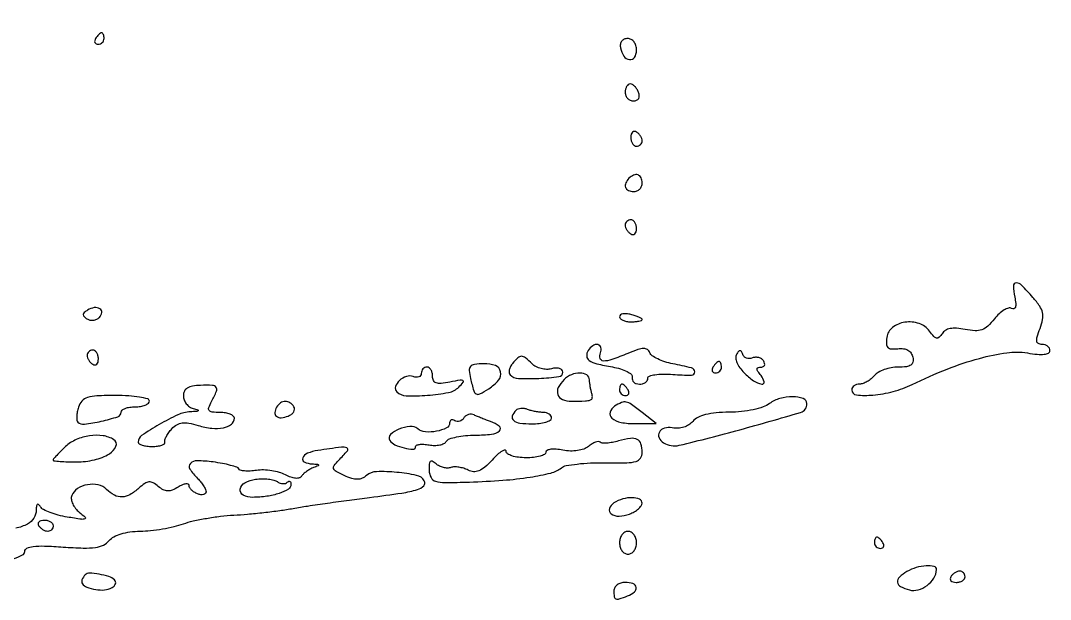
# Model space of a CAD drawing. Extents: x 0 to 4160, y 0 to 3120.
# Drawn here: x 2784.3 to 2966.1, y 1477 to 1579.2 of the extents above; entities that cross this region are included whole.
import ezdxf

# ---------------------------------------------------------------- set-up
doc = ezdxf.new("R2010")
doc.units = 0

msp = doc.modelspace()

# ---------------------------------------------------------------- linework, layer by layer
for points in [[(4159.499279, 606.274193, 0.000001), (4159.667734, 974.478125, 0.000057), (4159.806661, 1380.08378, 0.000034), (4159.883999, 1862.25), (4160, 3120), (3296.563358, 3120), (2433.126717, 3120)], [(757.647081, 3119.740147, 0.000002), (520.492565, 3119.487217, 0.4139)], [(1964.75, 0.149832, 0.000016), (2717.930904, 0.232101, 0.000028), (3351.473438, 0.357111)], [(2783.098025, 1484.206873, 0.034678), (2784.621261, 1484.843438, 0.283667), (2785, 1485.457297, -0.293668), (2785.373096, 1486.037748, -0.078195), (2786.483497, 1486.34766, -0.038073), (2788.458061, 1486.426669, -0.008828), (2791.779154, 1486.247914, 0.010166), (2795.335516, 1486.066037, 0.042381), (2797.476197, 1486.181632, 0.074488), (2798.886624, 1486.598468, 0.110955), (2799.901599, 1487.381434, -0.098155), (2800.730427, 1488.054956, -0.047961), (2801.994728, 1488.57592, -0.041226), (2803.575466, 1488.917147, -0.0299), (2805.372445, 1489.043893, 0.023933), (2807.207661, 1489.151358, 0.015485), (2809.315656, 1489.44265, 0.015573), (2811.36243, 1489.856326, 0.028244), (2813, 1490.339726, -0.029986), (2814.719477, 1490.840807, -0.013059), (2817.052885, 1491.307722, -0.012869), (2819.565244, 1491.676229, -0.016737), (2821.882161, 1491.876987, 0.009279), (2824.313917, 1492.051202, 0.005611), (2827.186678, 1492.343205, 0.005619), (2830.033897, 1492.69738, 0.009824), (2832.382161, 1493.063449, -0.005639), (2834.923912, 1493.481501, -0.002172), (2838.460708, 1494.006608, -0.00215), (2842.301791, 1494.542996, -0.002651), (2845.888333, 1495.008772, 0.005237), (2851.597332, 1495.780234, 0.03749), (2854.312928, 1496.386739, 0.125729), (2855.441738, 1497.070807, 0.345153), (2855.538475, 1497.937746, 0.205267), (2854.169174, 1498.899497, 0.028719), (2850.670841, 1499.428148, 0.029998), (2847.115351, 1499.544027, 0.167883), (2845.358623, 1498.882667, -0.072093), (2844.539949, 1498.3821, -0.10015), (2843.700661, 1498.207407, -0.078505), (2842.711343, 1498.358048, -0.029941), (2841.406587, 1498.860608, -0.017431), (2839.951156, 1499.586027, -0.184732), (2839.527535, 1500.080669, -0.254058), (2839.614837, 1500.640404, -0.033284), (2840.436201, 1501.579058, 0.019853), (2841.951274, 1503.219472, 0.496581), (2841.837817, 1503.736986, 0.142913), (2840.896162, 1503.878587, 0.003924), (2836.75, 1503.283746, 0.05496), (2834.914512, 1502.795165, 0.202827), (2834.071499, 1501.977416, 0.40705), (2834.353869, 1501.255308, 0.095241), (2835.75, 1500.921053, -0.007783), (2836.682747, 1500.864413, -0.289553), (2836.845775, 1500.743056, -0.403256), (2836.779626, 1500.586343, -0.010258), (2836, 1500.271109, 0.03599), (2835.380042, 1499.982513, 0.028787), (2834.75767, 1499.58781, 0.029622), (2834.222347, 1499.153172, 0.062804), (2833.877174, 1498.746811, -0.178119), (2833.463787, 1498.439322, -0.093486), (2832.817726, 1498.374129, -0.066244), (2831.981564, 1498.559493, -0.035251), (2831.012334, 1498.993399, 0.054103), (2829.946639, 1499.423131, 0.030887), (2828.588565, 1499.717485, 0.030512), (2827.168918, 1499.846576, 0.04388), (2825.909568, 1499.77342, -0.022918), (2824.793696, 1499.661571, -0.033695), (2823.808555, 1499.674665, -0.035813), (2823.052662, 1499.790647, -0.244701), (2822.774408, 1500.026838, 0.216864), (2822.466136, 1500.317888, 0.016129), (2821.33217, 1500.665314, 0.020051), (2819.898225, 1500.993433, 0.013764), (2818.25, 1501.254906, 0.025856), (2815.403985, 1501.47764, 0.212609), (2814.231009, 1500.991946, 0.349042), (2814.145322, 1500.016271, 0.050381), (2815.5, 1498.357143, -0.027184), (2816.074099, 1497.716979, -0.0294), (2816.559375, 1497.034219, -0.030703), (2816.901369, 1496.404828, -0.109524), (2817, 1495.959956, -0.200957), (2816.877175, 1495.666698, -0.142539), (2816.559375, 1495.495402, -0.093321), (2816.074581, 1495.483237, -0.051393), (2815.5, 1495.638374, -0.048753), (2814.926214, 1495.925402, -0.054162), (2814.440625, 1496.309705, -0.06144), (2814.108748, 1496.72829, -0.137773), (2814, 1497.115463, 0.307374), (2813.837432, 1497.354924, 0.133648), (2813.436353, 1497.400133, 0.068913), (2812.817784, 1497.214813, 0.032399), (2812.081201, 1496.818638, -0.041012), (2811.044855, 1496.284009, -0.108192), (2810.227531, 1496.136338, -0.114911), (2809.453568, 1496.346889, -0.049613), (2808.562444, 1496.948176, 0.046968), (2807.642656, 1497.575896, 0.150036), (2806.923607, 1497.727009, 0.13018), (2806.180993, 1497.456259, 0.031773), (2805.152502, 1496.638012, -0.053195), (2803.569504, 1495.485583, -0.121396), (2802.159519, 1495.078036, -0.134608), (2800.817205, 1495.389276, -0.072614), (2799.446162, 1496.410981, 0.143983), (2797.974016, 1497.214067, 0.097776), (2796.052795, 1497.249546, 0.099992), (2794.298127, 1496.557262, 0.15863), (2793.289942, 1495.313192, 0.131487), (2793.221378, 1494.662191, 0.068044), (2793.458913, 1493.873164, 0.060275), (2793.947595, 1493.073775, 0.055693), (2794.624575, 1492.389959, -0.019248), (2795.646514, 1491.497903, -0.546428), (2795.592647, 1491.210904, -0.1337), (2795.004729, 1491.140462, -0.003882), (2792.502292, 1491.529786, -0.023232), (2790.917803, 1491.865124, -0.02763), (2789.462423, 1492.331745, -0.028188), (2788.302254, 1492.852451, -0.132232), (2787.767605, 1493.341783, 0.04985), (2787.443412, 1493.754106, 0.371011), (2787.214054, 1493.775807, 0.214184), (2787.057295, 1493.50985, 0.025394), (2787.015313, 1492.809017, -0.135011), (2786.599304, 1491.348311, -0.135423), (2785.495173, 1490.307815, -0.072624), (2783.407687, 1489.565796, -0.017238)]]:
    msp.add_lwpolyline(points, format="xyb")
for points in [[(2797.5, 1576, 0.082592), (2797.343488, 1575.6179, 0.161196), (2797.3746, 1575.29375, 0.182303), (2797.586039, 1575.078288, 0.108972), (2797.940983, 1575, 0.093332), (2798.345238, 1575.076123, 0.09642), (2798.688914, 1575.29375, 0.099167), (2798.918938, 1575.618444, 0.105053), (2799, 1576, 0.042167), (2798.967655, 1576.382849, 0.061769), (2798.870461, 1576.70625, 0.081139), (2798.727648, 1576.92554, 0.210953), (2798.559017, 1577, 0.151918), (2798.34829, 1576.934461, 0.038439), (2798.066025, 1576.70625, 0.035638), (2797.768994, 1576.382774, 0.029505)], [(2890.176676, 1574.332866, 0.100818), (2890.769787, 1572.900237, 0.210781), (2891.770795, 1572.270086, 0.297834), (2892.642779, 1572.672718, 0.14074), (2893, 1573.916667, 0.066422), (2892.888599, 1574.751548, 0.09567), (2892.561201, 1575.41896, 0.111791), (2892.054646, 1575.84677, 0.12024), (2891.426676, 1576, 0.099154), (2890.820192, 1575.878535, 0.133817), (2890.380696, 1575.53647, 0.126354), (2890.159635, 1575.00171, 0.083236)], [(2891, 1566.5, 0.096899), (2891.112001, 1565.927495, 0.097416), (2891.431406, 1565.440625, 0.098432), (2891.908181, 1565.114629, 0.10122), (2892.468615, 1565, 0.094119), (2893.027855, 1565.106211, 0.166113), (2893.382077, 1565.407358, 0.151899), (2893.496694, 1565.885039, 0.075244), (2893.361626, 1566.5, 0.048303), (2893.075237, 1567.073796, 0.053891), (2892.692784, 1567.559375, 0.061199), (2892.276919, 1567.891374, 0.13875), (2891.893011, 1568, 0.164455), (2891.552359, 1567.884842, 0.095748), (2891.262322, 1567.559375, 0.076852), (2891.066322, 1567.073715, 0.057609)], [(2892, 1558.559017, 0.062283), (2892.074545, 1557.962904, 0.080552), (2892.29375, 1557.457961, 0.097988), (2892.618621, 1557.120018, 0.153634), (2893, 1557, 0.092995), (2893.381732, 1557.071618, 0.096318), (2893.70625, 1557.276414, 0.099231), (2893.923444, 1557.581949, 0.105429), (2894, 1557.940983, 0.089642), (2893.926698, 1558.346558, 0.053229), (2893.70625, 1558.7871, 0.051032), (2893.382515, 1559.193797, 0.06081), (2893, 1559.5, 0.139169), (2892.620352, 1559.607943, 0.191142), (2892.29375, 1559.478525, 0.138808), (2892.073267, 1559.110654, 0.066118)], [(2891.666667, 1551.333333, 0.091649), (2891.095775, 1550.503522, 0.193059), (2891.066255, 1549.735179, 0.206496), (2891.569797, 1549.19498, 0.103678), (2892.5, 1549, 0.099038), (2893.072457, 1549.114514, 0.097945), (2893.559375, 1549.440625, 0.097945), (2893.885486, 1549.927543, 0.099038), (2894, 1550.5, 0.103678), (2893.80502, 1551.430203, 0.206496), (2893.264821, 1551.933745, 0.193059), (2892.496478, 1551.904225, 0.091649)], [(2891, 1543.059017, 0.089642), (2891.073302, 1542.653442, 0.053229), (2891.29375, 1542.2129, 0.051032), (2891.617485, 1541.806203, 0.06081), (2892, 1541.5, 0.139169), (2892.379648, 1541.392057, 0.191142), (2892.70625, 1541.521475, 0.138808), (2892.926733, 1541.889346, 0.066118), (2893, 1542.440983, 0.062283), (2892.925455, 1543.037096, 0.080552), (2892.70625, 1543.542039, 0.097988), (2892.381379, 1543.879982, 0.153634), (2892, 1544, 0.092995), (2891.618268, 1543.928382, 0.096318), (2891.29375, 1543.723586, 0.099231), (2891.076556, 1543.418051, 0.105429)], [(2959.78366, 1530.351375, -0.022399), (2959.946659, 1529.228009, -0.093496), (2959.887418, 1528.549967, -0.269806), (2959.627549, 1528.297911, -0.201838), (2959.225063, 1528.360903, 0.212803), (2958.676091, 1528.435034, 0.065503), (2957.893863, 1528.08951, 0.052477), (2957.021574, 1527.424156, 0.036967), (2956.188727, 1526.512798, -0.037588), (2955.020861, 1525.238019, -0.10251), (2953.983006, 1524.602142, -0.100628), (2952.766142, 1524.42469, -0.03542), (2951.007434, 1524.648513, 0.028938), (2949.504228, 1524.859635, 0.065986), (2948.362123, 1524.80236, 0.091859), (2947.522765, 1524.481535, 0.117771), (2946.938268, 1523.900115, -0.058218), (2946.434038, 1523.263508, -0.250664), (2945.986879, 1523.12841, -0.163061), (2945.486575, 1523.415581, -0.023772), (2944.740171, 1524.340659, 0.154544), (2942.896529, 1525.692705, 0.117906), (2940.389711, 1525.922404, 0.128397), (2938.204357, 1525.001671, 0.19636), (2937.180377, 1523.249454, 0.041579), (2937.11346, 1522.096328, 0.189703), (2937.370182, 1521.489284, 0.187838), (2937.973783, 1521.216539, 0.040664), (2939.13939, 1521.249454, -0.055903), (2940.148764, 1521.247258, -0.100889), (2940.931991, 1520.992076, -0.117664), (2941.474825, 1520.486059, -0.095536), (2941.782336, 1519.75, -0.094265), (2941.796955, 1518.903729, -0.204081), (2941.450655, 1518.367396, -0.122697), (2940.65947, 1518.078003, -0.026627), (2939.195769, 1518, 0.045301), (2937.974689, 1517.889139, 0.040588), (2936.746024, 1517.559375, 0.042877), (2935.688221, 1517.075468, 0.091083), (2935, 1516.5, -0.048188), (2934.421878, 1515.926058, -0.041499), (2933.71614, 1515.440625, -0.04354), (2932.995234, 1515.107783, -0.086594), (2932.377555, 1515, 0.070908), (2931.851101, 1514.924963, 0.086403), (2931.404657, 1514.70625, 0.100269), (2931.106184, 1514.381339, 0.136626), (2931, 1514, 0.384577), (2931.821467, 1513.089945, 0.047738), (2934.727247, 1513.070092, 0.043427), (2938.32103, 1513.706882, 0.04701), (2941.651961, 1514.945934, -0.018736), (2947.85886, 1517.662908, -0.027275), (2953.527656, 1519.545283, -0.031441), (2958.383513, 1520.545825, -0.07708), (2962.019601, 1520.496688, 0.017846), (2963.76098, 1520.266048, 0.050037), (2964.989838, 1520.270961, 0.089656), (2965.737445, 1520.488225, 0.284618), (2966, 1520.912102, 0.129014), (2965.891138, 1521.326981, 0.100712), (2965.584891, 1521.68043, 0.088985), (2965.126777, 1521.918103, 0.075412), (2964.586864, 1522, -0.11915), (2963.950303, 1522.153878, -0.248219), (2963.66624, 1522.560457, -0.105199), (2963.733781, 1523.340232, -0.016226), (2964.237735, 1524.818877, 0.039365), (2964.705756, 1526.432886, 0.107914), (2964.69224, 1527.613024, 0.095673), (2964.182368, 1528.763366, 0.026937), (2962.970536, 1530.318877, 0.015032), (2960.999425, 1532.452777, 0.19875), (2960.032765, 1532.864423, 0.430667), (2959.546908, 1532.361029, 0.035824)], [(2796.095492, 1528.059017, 0.040088), (2795.505984, 1527.625842, 0.198204), (2795.324824, 1527.265303, 0.224971), (2795.460944, 1526.912566, 0.051636), (2795.98037, 1526.512132, 0.09172), (2796.511839, 1526.305599, 0.07681), (2797.117308, 1526.284763, 0.076613), (2797.702269, 1526.447819, 0.090402), (2798.174265, 1526.774265, 0.167068), (2798.588475, 1527.62237, 0.293102), (2798.26331, 1528.30072, 0.180453), (2797.272268, 1528.498017, 0.098573)], [(2890, 1526.90638, 0.206609), (2890.149557, 1526.559898, 0.082769), (2890.5875, 1526.266249, 0.063112), (2891.234359, 1526.066544, 0.043375), (2892, 1526, 0.018041), (2892.766644, 1526.027671, 0.029316), (2893.4125, 1526.112615, 0.029396), (2893.890445, 1526.233718, 0.326917), (2894, 1526.383369, 0.269386), (2893.897136, 1526.560437, 0.023188), (2893.4125, 1526.807757, 0.025621), (2892.766387, 1527.061542, 0.016817), (2892, 1527.289749, 0.040966), (2891.233678, 1527.424365, 0.070464), (2890.5875, 1527.392877, 0.106581), (2890.157535, 1527.210205, 0.24384)], [(2884.458881, 1520.933469, 0.15459), (2884.210729, 1519.948581, 0.232878), (2884.640581, 1519.193506, 0.09056), (2885.985478, 1518.600895, 0.015414), (2888.738957, 1518.032449, -0.029061), (2890.1852, 1517.692498, -0.048717), (2891.340746, 1517.222455, -0.065002), (2892.086956, 1516.697006, -0.264647), (2892.25, 1516.188072, 0.129157), (2892.27241, 1515.73565, 0.126775), (2892.514063, 1515.348996, 0.110141), (2892.945948, 1515.089756, 0.080475), (2893.5, 1515, 0.066586), (2894.073396, 1515.0767, 0.083625), (2894.559375, 1515.301236, 0.099391), (2894.884395, 1515.634421, 0.144713), (2895, 1516.025483, -0.315684), (2895.274941, 1516.417554, -0.048332), (2896.251161, 1516.667943, -0.03772), (2897.668759, 1516.780286, -0.019688), (2899.440642, 1516.717018, 0.016007), (2902.738362, 1516.574964, 0.426195), (2903.294745, 1517.141825, 0.335975), (2902.716441, 1517.859975, 0.014789), (2899.385082, 1518.587537, -0.030183), (2897.99183, 1518.937056, -0.036209), (2896.736045, 1519.436492, -0.039187), (2895.769721, 1520.001706, -0.150318), (2895.344831, 1520.543767, 0.144556), (2894.916318, 1521.103336, 0.167184), (2894.277341, 1521.300183, 0.076678), (2893.250852, 1521.107532, 0.014301), (2891.456789, 1520.417498, -0.013117), (2888.620967, 1519.319067, -0.090353), (2887.152989, 1519.0775, -0.334813), (2886.586841, 1519.519875, -0.158241), (2886.638374, 1520.5, 0.151264), (2886.701722, 1521.456153, 0.293078), (2886.171583, 1521.966637, 0.201854), (2885.268215, 1521.781604, 0.104588)], [(2796, 1520.059017, 0.089642), (2796.073302, 1519.653442, 0.053229), (2796.29375, 1519.2129, 0.051032), (2796.617485, 1518.806203, 0.06081), (2797, 1518.5, 0.139169), (2797.379648, 1518.392057, 0.191142), (2797.70625, 1518.521475, 0.138808), (2797.926733, 1518.889346, 0.066118), (2798, 1519.440983, 0.062283), (2797.925455, 1520.037096, 0.080552), (2797.70625, 1520.542039, 0.097988), (2797.381379, 1520.879982, 0.153634), (2797, 1521, 0.092995), (2796.618268, 1520.928382, 0.096318), (2796.29375, 1520.723586, 0.099231), (2796.076556, 1520.418051, 0.105429)], [(2910.64661, 1520.23722, 0.171706), (2910.517969, 1519.643811, 0.066024), (2910.736636, 1518.816739, 0.055243), (2911.237364, 1517.901693, 0.043608), (2911.963525, 1517.036475, 0.041494), (2913.660248, 1515.600204, 0.111621), (2915.109378, 1514.992309, 0.529428), (2915.520638, 1515.41487, 0.123306), (2915, 1516.5, -0.020663), (2914.435097, 1517.240932, -0.142917), (2914.290242, 1517.669175, -0.325525), (2914.452761, 1517.913403, -0.088789), (2914.936572, 1518, 0.102741), (2915.335647, 1518.082877, 0.178678), (2915.577055, 1518.313776, 0.166245), (2915.620434, 1518.660274, 0.087382), (2915.457866, 1519.068174, 0.105124), (2915.104793, 1519.437389, 0.081758), (2914.599689, 1519.672172, 0.078035), (2914.022931, 1519.739498, 0.081897), (2913.463457, 1519.624351, -0.083671), (2912.925037, 1519.515514, -0.09673), (2912.409076, 1519.59897, -0.105614), (2911.996115, 1519.859991, -0.119294), (2911.747692, 1520.256923, 0.046737), (2911.528151, 1520.755004, 0.276792), (2911.291459, 1520.891208, 0.221095), (2911.016347, 1520.757266, 0.032249)], [(2863.686676, 1516, 0.010767), (2864.25398, 1513.824272, 0.19677), (2864.686899, 1513.27238, 0.255898), (2865.321008, 1513.262231, 0.018303), (2866.902621, 1514.171259, 0.080116), (2868.623676, 1515.675081, 0.224554), (2869.0113, 1517.186906, 0.261612), (2868.088964, 1518.2763, 0.098448), (2866.045999, 1518.606481, 0.024019), (2864.378249, 1518.465959, 0.177593), (2863.683476, 1518.10106, 0.210274), (2863.45396, 1517.411153, 0.035059)], [(2871.131121, 1518.657991, 0.050768), (2870.753708, 1518.095866, 0.066538), (2870.537806, 1517.516912, 0.082297), (2870.507446, 1517.010146, 0.171918), (2870.675343, 1516.657991, 0.187573), (2872.161233, 1516.004103, 0.023222), (2875.763909, 1516.01387, 0.020339), (2879.312929, 1516.333499, 0.37649), (2880, 1517.116631, 0.197546), (2879.840282, 1517.505109, 0.127333), (2879.416412, 1517.757666, 0.086309), (2878.766661, 1517.830649, 0.0489), (2877.982409, 1517.705651, -0.072758), (2877.106026, 1517.608398, -0.05441), (2876.14301, 1517.7475, -0.054902), (2875.242916, 1518.08821, -0.078623), (2874.553838, 1518.589019, 0.022245), (2873.392751, 1519.651148, 0.170701), (2872.711731, 1519.906158, 0.196212), (2872.073108, 1519.660402, 0.030814)], [(2906.5, 1518, 0.082592), (2906.343488, 1517.6179, 0.161196), (2906.3746, 1517.29375, 0.182303), (2906.586039, 1517.078288, 0.108972), (2906.940983, 1517, 0.093332), (2907.345238, 1517.076123, 0.09642), (2907.688914, 1517.29375, 0.099167), (2907.918938, 1517.618444, 0.105053), (2908, 1518, 0.042167), (2907.967655, 1518.382849, 0.061769), (2907.870461, 1518.70625, 0.081139), (2907.727648, 1518.92554, 0.210953), (2907.559017, 1519, 0.151918), (2907.34829, 1518.934461, 0.038439), (2907.066025, 1518.70625, 0.035638), (2906.768994, 1518.382774, 0.029505)], [(2855, 1516.893011, -0.148977), (2854.885242, 1516.516406, -0.152564), (2854.580852, 1516.272043, -0.116799), (2854.118841, 1516.206413, -0.068852), (2853.573113, 1516.33357, 0.175731), (2852.378422, 1516.355671, 0.104412), (2851.141078, 1515.618198, 0.127958), (2850.460292, 1514.557736, 0.282574), (2850.675343, 1513.657991, 0.190836), (2852.312541, 1512.949797, 0.026662), (2856.073807, 1513.033269, 0.028219), (2859.824162, 1513.53092, 0.150381), (2861.629464, 1514.486607, 0.02143), (2862.404834, 1515.331453, 0.471521), (2862.351807, 1515.620361, 0.171657), (2861.875701, 1515.701139, 0.006364), (2860.058036, 1515.361607, -0.021249), (2858.495415, 1515.117596, -0.108526), (2857.626374, 1515.208121, -0.206777), (2857.167619, 1515.616859, -0.109227), (2857, 1516.375, 0.059639), (2856.925611, 1516.996445, 0.078506), (2856.70625, 1517.522656, 0.09682), (2856.38142, 1517.875068, 0.159601), (2856, 1518, 0.109914), (2855.618501, 1517.91511, 0.099889), (2855.29375, 1517.674822, 0.095054), (2855.075946, 1517.315658, 0.089132)], [(2880.2, 1515.8, 0.080953), (2879.189524, 1514.396035, 0.200607), (2879.107137, 1513.155856, 0.219262), (2879.920953, 1512.30187, 0.094728), (2881.5, 1512, 0.006474), (2883.968676, 1512.031964, 0.08289), (2884.873593, 1512.207215, 0.279626), (2885.194324, 1512.613071, 0.110543), (2885.122807, 1513.35, -0.022943), (2884.975324, 1513.880709, -0.013321), (2884.844819, 1514.529375, -0.013299), (2884.748452, 1515.187922, -0.021787), (2884.70614, 1515.75, 0.249066), (2884.213583, 1516.610733, 0.138815), (2883.024211, 1516.961727, 0.101049), (2881.50076, 1516.668232, 0.098735)], [(2813, 1512.921144, 0.091656), (2813.131699, 1512.208733, 0.074984), (2813.514062, 1511.533568, 0.074519), (2814.081348, 1510.997563, 0.088399), (2814.75, 1510.689326, -0.012124), (2815.579351, 1510.450969, -0.545526), (2815.618889, 1510.306926, -0.193687), (2815.376895, 1510.187859, -0.005854), (2814.235976, 1510.116001, 0.095055), (2812.027297, 1509.573784, 0.024163), (2808.736909, 1507.866662, 0.018352), (2805.633999, 1505.90567, 0.243124), (2805.012379, 1504.75, 0.273819), (2805.176999, 1504.461168, 0.05641), (2805.738011, 1504.220313, 0.04483), (2806.542993, 1504.054429, 0.028414), (2807.5, 1504, 0.02938), (2808.440702, 1504.055324, 0.053134), (2809.192187, 1504.226257, 0.081045), (2809.65834, 1504.475832, 0.317944), (2809.75, 1504.770237, -0.158472), (2809.750193, 1505.171139, -0.040856), (2810.003258, 1505.775618, -0.037416), (2810.421516, 1506.453329, -0.030569), (2810.963218, 1507.111198, -0.067843), (2811.851762, 1507.837608, -0.106445), (2812.779072, 1508.163303, -0.080283), (2813.942932, 1508.12308, -0.025759), (2815.625196, 1507.700195, 0.047506), (2818.011575, 1507.209387, 0.076224), (2820.083836, 1507.301154, 0.112942), (2821.481206, 1507.927426, 0.235338), (2822, 1508.968615, 0.223788), (2821.813957, 1509.363464, 0.07609), (2821.25529, 1509.697031, 0.057877), (2820.435607, 1509.92455, 0.038802), (2819.464816, 1510, -0.021635), (2818.065142, 1510.060591, -0.209135), (2817.55475, 1510.33866, -0.260764), (2817.476501, 1510.858339, -0.032681), (2817.964816, 1511.934259, 0.01812), (2818.851245, 1513.74538, 0.26149), (2818.787455, 1514.432284, 0.237822), (2818.157303, 1514.776292, 0.01529), (2816, 1514.780937, 0.032931), (2814.587476, 1514.647392, 0.099033), (2813.684672, 1514.310124, 0.14628), (2813.18146, 1513.742536, 0.109143)], [(2890, 1514, 0.105053), (2890.081062, 1513.618444, 0.099167), (2890.311086, 1513.29375, 0.09642), (2890.654762, 1513.076123, 0.093332), (2891.059017, 1513, 0.108972), (2891.413961, 1513.078288, 0.182303), (2891.6254, 1513.29375, 0.161196), (2891.656512, 1513.6179, 0.082592), (2891.5, 1514, 0.029505), (2891.231006, 1514.382774, 0.035638), (2890.933975, 1514.70625, 0.038439), (2890.65171, 1514.934461, 0.151918), (2890.440983, 1515, 0.210953), (2890.272352, 1514.92554, 0.081139), (2890.129539, 1514.70625, 0.061769), (2890.032345, 1514.382849, 0.042167)], [(2794.476082, 1510.924639, 0.029188), (2794.263919, 1510.090164, 0.036797), (2794.170878, 1509.298917, 0.04009), (2794.194664, 1508.650185, 0.168727), (2794.362066, 1508.304601, 0.233801), (2795.515788, 1507.914511, 0.022697), (2798.504492, 1508.454321, 0.021288), (2801.419586, 1509.25058, 0.326287), (2802, 1510.045313, -0.233821), (2802.180991, 1510.411181, -0.071932), (2802.734375, 1510.719561, -0.054912), (2803.542545, 1510.930291, -0.036355), (2804.5, 1511, 0.038131), (2805.457356, 1511.073116, 0.057076), (2806.265625, 1511.29375, 0.074992), (2806.817169, 1511.617064, 0.226478), (2807, 1512, 0.338727), (2806.698329, 1512.39421, 0.02436), (2805.266847, 1512.70786, 0.026104), (2803.354028, 1512.928409, 0.01565), (2801.067388, 1513, 0.01061), (2797.741609, 1512.92942, 0.065744), (2796.062857, 1512.634787, 0.134758), (2795.096257, 1512.011213, 0.106051)], [(2916.499096, 1511.574189, -0.07898), (2915.361398, 1510.968137, -0.029682), (2913.617395, 1510.480802, -0.02748), (2911.550791, 1510.151129, -0.024265), (2909.372445, 1510.031803, 0.02032), (2907.037414, 1509.922357, 0.039486), (2905.197624, 1509.613354, 0.051098), (2903.823003, 1509.115564, 0.107544), (2902.933263, 1508.419587, -0.081328), (2902.246569, 1507.822426, -0.06231), (2901.340571, 1507.407993, -0.060003), (2900.323678, 1507.218012, -0.063514), (2899.310819, 1507.280915, 0.114445), (2897.932836, 1507.227127, 0.196874), (2897.036039, 1506.537293, 0.241913), (2896.984528, 1505.540395, 0.149637), (2897.775662, 1504.638648, 0.200517), (2900.557562, 1504.196017, 0.0072), (2911.222219, 1506.9464, 0.005683), (2921.981992, 1510.019027, 0.340524), (2923.091925, 1511.55791, 0.312405), (2922.429471, 1512.452946, 0.081572), (2920.567576, 1512.763462, 0.06725), (2918.31096, 1512.464241, 0.095532)], [(2829.458881, 1510.933469, 0.113371), (2829.136385, 1509.985128, 0.261672), (2829.426445, 1509.317483, 0.188422), (2830.275512, 1509.076451, 0.067736), (2831.520254, 1509.369399, 0.067341), (2832.088046, 1509.680239, 0.097937), (2832.472022, 1510.100609, 0.123144), (2832.614372, 1510.560991, 0.153283), (2832.504365, 1510.992937, 0.104938), (2831.817295, 1511.71195, 0.155876), (2830.98905, 1511.958873, 0.152164), (2830.156314, 1511.681493, 0.098738)], [(2889.121885, 1511.096491, 0.181258), (2888.324564, 1510.042347, 0.299703), (2888.635513, 1509.013218, 0.128594), (2890.262759, 1508.248697, 0.0474), (2892.809017, 1508.022236), (2896.5, 1508.044472), (2894, 1510, 0.010626), (2892.105786, 1511.417841, 0.100383), (2891.184457, 1511.830607, 0.159425), (2890.356231, 1511.751616, 0.038353)], [(2862.522542, 1509.036475, -0.08578), (2862.199675, 1508.671836, -0.093806), (2861.782443, 1508.450427, -0.100331), (2861.336739, 1508.405338, -0.114092), (2860.930902, 1508.542705, 0.077965), (2860.574995, 1508.692324, 0.155723), (2860.273452, 1508.672205, 0.18551), (2860.073573, 1508.488803, 0.115893), (2860, 1508.175648, -0.28203), (2859.438245, 1507.258951, -0.071248), (2857.710068, 1506.668977, -0.066061), (2855.726175, 1506.560165, -0.155123), (2854.365958, 1507.111245, 0.197735), (2853.007837, 1507.534772, 0.076597), (2851.057202, 1507.055271, 0.093532), (2849.584573, 1506.089493, 0.353004), (2849.456408, 1505.070533, 0.149049), (2850.325702, 1504.306098, 0.046187), (2851.989818, 1503.730374, 0.050901), (2853.541457, 1503.513214, 0.425192), (2854, 1503.954948, -0.298263), (2854.171303, 1504.216569, -0.070381), (2854.699942, 1504.363339, -0.050259), (2855.469443, 1504.386317, -0.029584), (2856.382783, 1504.267158, 0.04615), (2857.344427, 1504.173927, 0.052608), (2858.264267, 1504.266875, 0.06005), (2859.010976, 1504.519128, 0.143851), (2859.4418, 1504.90583, -0.172977), (2859.972653, 1505.33044, -0.03037), (2861.223929, 1505.678588, -0.029798), (2862.809044, 1505.91989, -0.022877), (2864.559017, 1506, 0.027387), (2867.41676, 1506.156646, 0.155092), (2868.79376, 1506.767044, 0.470024), (2868.767733, 1507.556655, 0.080166), (2867.25, 1508.384012, -0.006145), (2866.495219, 1508.660721, -0.004656), (2865.673794, 1508.982154, -0.004708), (2864.908277, 1509.298365, -0.010917), (2864.341641, 1509.55343, 0.093862), (2863.84922, 1509.683173, 0.087052), (2863.329457, 1509.629333, 0.087802), (2862.862779, 1509.402728, 0.097818)], [(2871.697766, 1510.364432, 0.112254), (2871.070646, 1509.368207, 0.31158), (2871.277029, 1508.610235, 0.145699), (2872.377994, 1508.129753, 0.030545), (2874.5, 1508, 0.027026), (2875.841111, 1508.072542, 0.042582), (2876.971875, 1508.29375, 0.052312), (2877.767902, 1508.614308, 0.277684), (2878, 1509, 0.140509), (2877.890679, 1509.381338, 0.099897), (2877.5834, 1509.70625, 0.085072), (2877.123848, 1509.925082, 0.068778), (2876.581787, 1510, -0.029625), (2875.938548, 1510.038145, -0.017212), (2875.173618, 1510.15601, -0.017168), (2874.412477, 1510.327526, -0.027616), (2873.779553, 1510.531099, 0.055983), (2873.198363, 1510.682327, 0.055708), (2872.597119, 1510.701219, 0.060988), (2872.066337, 1510.592677, 0.115981)], [(2792.188561, 1503.961045, 0.007408), (2791.349919, 1503.156193, 0.011046), (2790.64289, 1502.425658, 0.006295), (2790.075331, 1501.797003, 0.182429), (2790, 1501.597408, 0.384804), (2790.117627, 1501.4672, 0.005832), (2791.218425, 1501.368102, 0.01219), (2792.557432, 1501.296076, 0.00734), (2794.14783, 1501.272727, 0.057837), (2797.283559, 1501.636666, 0.076571), (2799.944686, 1502.71171, 0.159496), (2801.091064, 1504.024867, 0.366792), (2800.728798, 1505.188774, 0.107642), (2798.813866, 1505.890994, 0.070065), (2796.449209, 1505.884186, 0.067683), (2794.089977, 1505.21104, 0.084431)], [(2889.813264, 1504.961407, -0.022166), (2888.744985, 1504.71186, -0.029621), (2887.757397, 1504.58683, -0.029951), (2886.956638, 1504.581366, -0.185158), (2886.58743, 1504.745903, 0.218848), (2886.27197, 1504.862665, 0.065689), (2885.758239, 1504.754459, 0.052267), (2885.145713, 1504.463678, 0.036282), (2884.521685, 1504.017997, -0.08621), (2883.696488, 1503.544721, -0.050605), (2882.589982, 1503.265001, -0.045825), (2881.318772, 1503.195144, -0.040198), (2879.997519, 1503.350496, 0.028552), (2878.828164, 1503.515651, 0.052007), (2877.864876, 1503.495708, 0.076221), (2877.216075, 1503.31141, 0.293486), (2877, 1502.975, -0.28125), (2876.770148, 1502.598697, -0.050654), (2875.971875, 1502.286406, -0.041612), (2874.841156, 1502.070697, -0.026339), (2873.5, 1502, -0.03007), (2872.140336, 1502.081844, -0.049087), (2871.01351, 1502.331859, -0.064552), (2870.242787, 1502.699757, -0.254414), (2870, 1503.146023, 0.446014), (2869.781457, 1503.342282, 0.112154), (2869.268598, 1503.166206, 0.047342), (2868.467329, 1502.558718, 0.020021), (2867.510122, 1501.605422, -0.025771), (2866.208416, 1500.338501, -0.081044), (2865.177807, 1499.69438, -0.12007), (2864.238625, 1499.544876, -0.098819), (2863.260122, 1499.824272, 0.044382), (2862.491855, 1500.136866, 0.03807), (2861.639972, 1500.32881, 0.039827), (2860.834444, 1500.381973, 0.082685), (2860.216378, 1500.270332, -0.092232), (2859.62737, 1500.175426, -0.054455), (2858.919045, 1500.270186, -0.05199), (2858.206567, 1500.526777, -0.060865), (2857.602457, 1500.914968, 0.045842), (2856.935004, 1501.372681, 0.328688), (2856.57, 1501.326578, 0.197343), (2856.376814, 1500.894381, 0.020546), (2856.388638, 1499.759509, 0.104319), (2856.722504, 1498.501393, 0.208998), (2857.49958, 1497.858142, 0.071924), (2859.143851, 1497.633487, 0.005854), (2863.502558, 1497.718576, 0.010819), (2869.420539, 1498.031712, 0.019725), (2874.226906, 1498.581757, 0.021858), (2877.875933, 1499.310438, 0.109345), (2879.734539, 1500.228118, -0.124737), (2880.570744, 1500.609864, -0.016328), (2882.520349, 1500.899376, -0.018158), (2884.899295, 1501.086397, -0.014287), (2887.484539, 1501.121481, 0.007366), (2891.267503, 1501.120463, 0.064978), (2892.918308, 1501.360234, 0.182749), (2893.700314, 1501.937044, 0.144434), (2894, 1502.952851, 0.069109), (2893.789246, 1504.470363, 0.2151), (2893.139972, 1505.241612, 0.150788), (2891.940219, 1505.42047, 0.030628)], [(2831.342009, 1497.675343, -0.094965), (2831.59298, 1497.845585, -0.240485), (2831.806715, 1497.831601, -0.194828), (2831.952833, 1497.638841, -0.066042), (2832, 1497.283298, -0.263981), (2831.53035, 1496.455734, -0.053565), (2829.938216, 1495.722855, -0.04545), (2827.735327, 1495.198855, -0.034169), (2825.25, 1495.013655, -0.119785), (2823.560694, 1495.413411, -0.32447), (2823.031286, 1496.449219, -0.234365), (2823.847587, 1497.603759, -0.092694), (2825.75, 1498.213329, -0.029277), (2826.882924, 1498.288991, -0.029582), (2828.012965, 1498.231311, -0.030966), (2828.986118, 1498.062199, -0.095499), (2829.592009, 1497.788427, 0.065299), (2830.058656, 1497.542871, 0.07249), (2830.556526, 1497.43714, 0.082204), (2831.008212, 1497.482236, 0.131208)], [(2889.008359, 1494.026328, 0.169663), (2888.22035, 1493.033514, 0.33315), (2888.510221, 1492.12359, 0.164772), (2889.915873, 1491.700118, 0.083285), (2891.75, 1492.072255, 0.037335), (2892.611111, 1492.478703, 0.046148), (2893.339063, 1492.985174, 0.052949), (2893.843777, 1493.511016, 0.166283), (2894, 1493.967776, 0.299099), (2893.53257, 1494.679268, 0.099463), (2892.252548, 1494.952099, 0.072793), (2890.569088, 1494.72584, 0.071332)], [(2790, 1490, -0.092995), (2789.928382, 1489.618268, -0.096318), (2789.723586, 1489.29375, -0.099231), (2789.418051, 1489.076556, -0.105429), (2789.059017, 1489, -0.089642), (2788.653442, 1489.073302, -0.053229), (2788.2129, 1489.29375, -0.051032), (2787.806203, 1489.617485, -0.06081), (2787.5, 1490, -0.139169), (2787.392057, 1490.379648, -0.191142), (2787.521475, 1490.70625, -0.138808), (2787.889346, 1490.926733, -0.066118), (2788.440983, 1491, -0.062283), (2789.037096, 1490.925455, -0.080552), (2789.542039, 1490.70625, -0.097988), (2789.879982, 1490.381379, -0.153634)], [(2890, 1487, 0.072314), (2890.111864, 1486.230589, 0.08892), (2890.4375, 1485.583333, 0.10214), (2890.924246, 1485.153209, 0.130775), (2891.5, 1485, 0.130775), (2892.075754, 1485.153209, 0.10214), (2892.5625, 1485.583333, 0.08892), (2892.888136, 1486.230589, 0.072314), (2893, 1487, 0.072314), (2892.888136, 1487.769411, 0.08892), (2892.5625, 1488.416667, 0.10214), (2892.075754, 1488.846791, 0.130775), (2891.5, 1489, 0.130775), (2890.924246, 1488.846791, 0.10214), (2890.4375, 1488.416667, 0.08892), (2890.111864, 1487.769411, 0.072314)], [(2935, 1487, 0.105053), (2935.081062, 1486.618444, 0.099167), (2935.311086, 1486.29375, 0.09642), (2935.654762, 1486.076123, 0.093332), (2936.059017, 1486, 0.108972), (2936.413961, 1486.078288, 0.182303), (2936.6254, 1486.29375, 0.161196), (2936.656512, 1486.6179, 0.082592), (2936.5, 1487, 0.029505), (2936.231006, 1487.382774, 0.035638), (2935.933975, 1487.70625, 0.038439), (2935.65171, 1487.934461, 0.151918), (2935.440983, 1488, 0.210953), (2935.272352, 1487.92554, 0.081139), (2935.129539, 1487.70625, 0.061769), (2935.032345, 1487.382849, 0.042167)], [(2940.75, 1481.919901, 0.055388), (2939.415045, 1480.929958, 0.242549), (2939.092137, 1480.034666, 0.244868), (2939.634588, 1479.258607, 0.056232), (2941.174791, 1478.664542, 0.135433), (2942.708758, 1478.685175, 0.090128), (2944.291887, 1479.474367, 0.089782), (2945.501181, 1480.773771, 0.13278), (2945.968197, 1482.25, 0.361232), (2945.530727, 1482.824374, 0.072569), (2944.149092, 1482.937517, 0.056445), (2942.373728, 1482.621888, 0.059746)], [(2948.5, 1481, 0.139169), (2948.392057, 1480.620352, 0.191142), (2948.521475, 1480.29375, 0.138808), (2948.889346, 1480.073267, 0.066118), (2949.440983, 1480, 0.062283), (2950.037096, 1480.074545, 0.080552), (2950.542039, 1480.29375, 0.097988), (2950.879982, 1480.618621, 0.153634), (2951, 1481, 0.092995), (2950.928382, 1481.381732, 0.096318), (2950.723586, 1481.70625, 0.099231), (2950.418051, 1481.923444, 0.105429), (2950.059017, 1482, 0.089642), (2949.653442, 1481.926698, 0.053229), (2949.2129, 1481.70625, 0.051032), (2948.806203, 1481.382515, 0.06081)], [(2795.677665, 1481.344332, 0.098297), (2795.0948, 1480.472737, 0.258561), (2795.176424, 1479.750727, 0.15563), (2795.946571, 1479.173238, 0.03645), (2797.523867, 1478.750687, 0.073014), (2799.049035, 1478.68489, 0.092215), (2800.401094, 1479.08331, 0.180346), (2801.012823, 1479.74862, 0.31866), (2800.850136, 1480.442303, 0.104559), (2799.825672, 1481.022222, 0.033533), (2798.118262, 1481.439502, 0.029759), (2796.427552, 1481.631631, 0.212894)], [(2889, 1478.5, 0.036287), (2889.075161, 1477.465711, 0.274596), (2889.370956, 1477.100721, 0.168163), (2889.951151, 1477.0888, 0.013436), (2891.418213, 1477.606989, 0.07847), (2892.634558, 1478.308319, 0.272501), (2892.941099, 1479.125027, 0.276633), (2892.375605, 1479.779244, 0.07973), (2891, 1480, 0.072314), (2890.230589, 1479.888136, 0.08892), (2889.583333, 1479.5625, 0.10214), (2889.153209, 1479.075754, 0.130775)]]:
    msp.add_lwpolyline(points, format="xyb", close=True)

doc.saveas('drawing.dxf')
